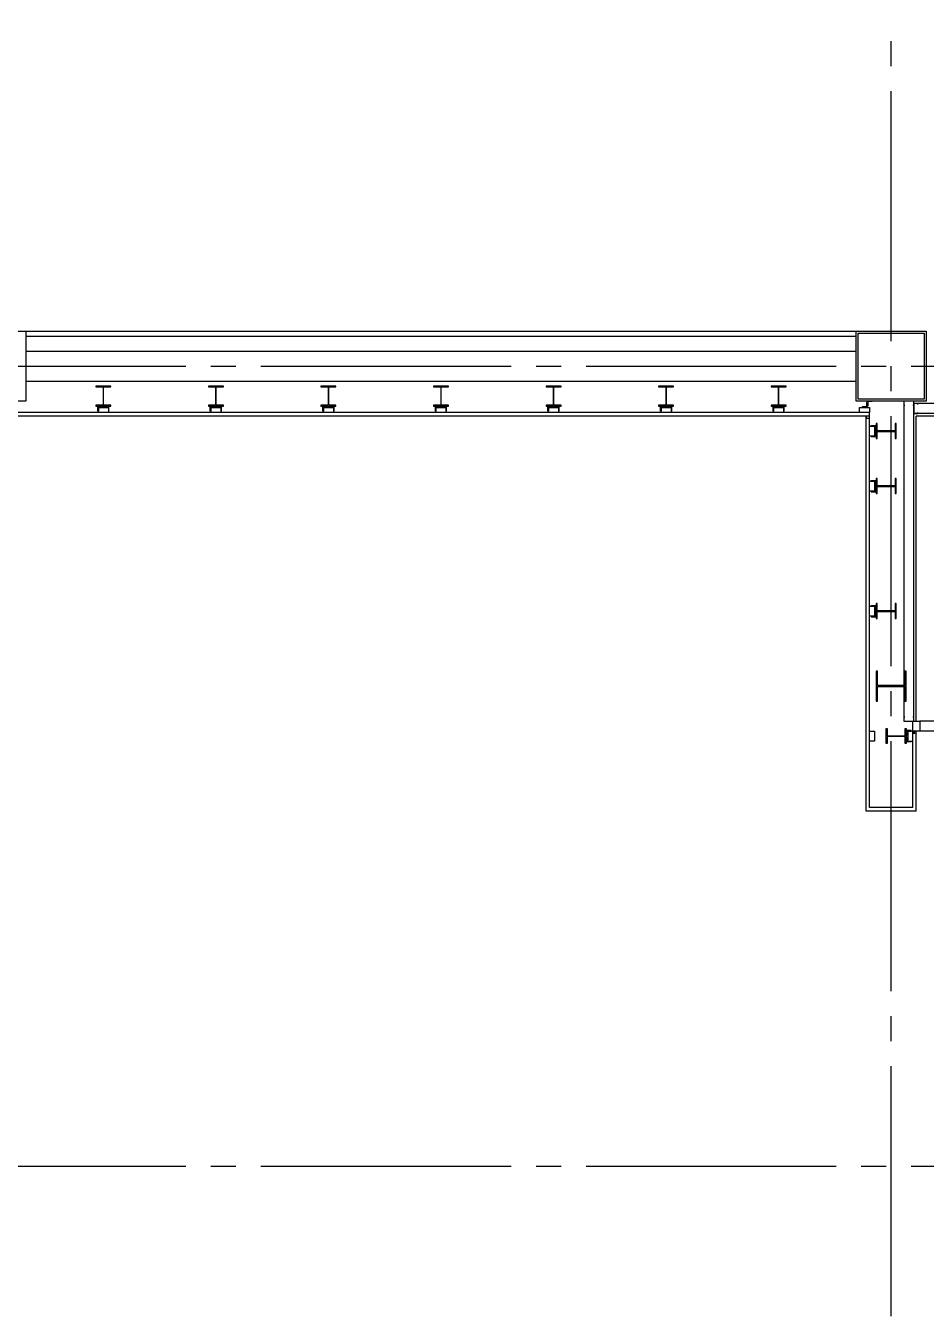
# Model space of a CAD drawing. Header units: millimetres. Extents: x -48783 to 30095, y 6477 to 24477.
# Drawn here: x 12635 to 13535, y 10600 to 11890 of the extents above; entities that cross this region are included whole.
import ezdxf

# ---------------------------------------------------------------- set-up
doc = ezdxf.new("R2010")
doc.units = ezdxf.units.MM
doc.header["$LTSCALE"] = 100
doc.linetypes.add('X-N-FAB-L20$0$COL-CEN-LIN', pattern=[3.25, 2.5, -0.25, 0.25, -0.25])
for name, color, linetype in [('0-XREF', 7, 'Continuous'), ('X-N-FAB-L20$0$08', 8, 'Continuous'), ('X-N-FAB-L20$0$200K新增範圍', 8, 'Continuous'), ('X-N-FAB-L20$0$BLOCK', 8, 'Continuous'), ('X-N-FAB-L20$0$CCL', 8, 'X-N-FAB-L20$0$COL-CEN-LIN'), ('X-N-FAB-L20$0$COL-S', 8, 'Continuous'), ('X-N-FAB-L20$0$WALL-P', 8, 'Continuous')]:
    doc.layers.add(name, color=color, linetype=linetype)

# ---------------------------------------------------------------- blocks, each defined once
blk = doc.blocks.new('X-N-FAB-L20$0$A$Cc7bb84f0')
at = {"layer": 'X-N-FAB-L20$0$COL-S'}
for points in [[(0, 70), (70, 70), (70, 0), (0, 0)], [(2, 68), (68, 68), (68, 2), (2, 2)]]:
    blk.add_lwpolyline(points, close=True, dxfattribs=at)
blk = doc.blocks.new('X-N-FAB-L20$0$A$C20c95bda')
at = {"layer": 'X-N-FAB-L20$0$CCL'}
for p, q in [((14520, 0), (14520, 9160)), ((240, 950), (28330, 950)), ((240, 150), (28330, 150))]:
    blk.add_line(p, q, dxfattribs=at)
at = {"layer": 'X-N-FAB-L20$0$200K新增範圍'}
blk.add_blockref('X-N-FAB-L20$0$A$Cc7bb84f0', (14485, 915), dxfattribs=at)
blk = doc.blocks.new('X-N-FAB-L20$0$A$C1d07c4d4')
at = {"layer": 'X-N-FAB-L20$0$08'}
for p, q in [((13352.4, 940), (14182.4, 940)), ((13352.4, 910), (14182.4, 910))]:
    blk.add_line(p, q, dxfattribs=at)
for points in [[(13282.4, 890), (13282.4, 960), (13352.4, 960), (13352.4, 890)], [(14182.4, 890), (14182.4, 960), (14252.4, 960), (14252.4, 890)], [(14184.4, 892), (14184.4, 958), (14250.4, 958), (14250.4, 892)]]:
    blk.add_lwpolyline(points, close=True, dxfattribs=at)
at = {"layer": 'X-N-FAB-L20$0$WALL-P'}
for p, q in [((13352.4, 960), (14182.4, 960)), ((13352.4, 955), (14182.4, 955)), ((14195.9, 878.5), (11812.9, 878.5)), ((14195.9, 483.5), (14195.9, 878.5)), ((14229.9, 890), (14229.9, 570)), ((14239.9, 570), (14239.9, 890)), ((14499.9, 887.5), (14239.9, 887.5)), ((14499.9, 877.5), (14239.9, 877.5)), ((14195.9, 875), (11812.9, 875)), ((14192.4, 480), (14192.4, 875)), ((14499.9, 875), (14242.4, 875)), ((14242.4, 570), (14242.4, 875)), ((14448.9, 570), (14245.9, 570)), ((14242.4, 560), (14238.9, 560)), ((14242.4, 558), (14238.9, 558)), ((14238.9, 483.5), (14238.9, 558)), ((14242.4, 480), (14242.4, 558)), ((14448.9, 560), (14245.9, 560)), ((14242.4, 480), (14192.4, 480)), ((14238.9, 483.5), (14195.9, 483.5))]:
    blk.add_line(p, q, dxfattribs=at)
for points in [[(13422.4, 885), (13437.4, 885), (13437.4, 885.9), (13430.2, 885.9), (13430.2, 904.1), (13437.4, 904.1), (13437.4, 905), (13422.4, 905), (13422.4, 904.1), (13429.6, 904.1), (13429.6, 885.9), (13422.4, 885.9)], [(13534.9, 885), (13549.9, 885), (13549.9, 885.9), (13542.7, 885.9), (13542.7, 904.1), (13549.9, 904.1), (13549.9, 905), (13534.9, 905), (13534.9, 904.1), (13542.1, 904.1), (13542.1, 885.9), (13534.9, 885.9)], [(13647.4, 885), (13662.4, 885), (13662.4, 885.9), (13655.2, 885.9), (13655.2, 904.1), (13662.4, 904.1), (13662.4, 905), (13647.4, 905), (13647.4, 904.1), (13654.6, 904.1), (13654.6, 885.9), (13647.4, 885.9)], [(13759.9, 885), (13774.9, 885), (13774.9, 885.9), (13767.7, 885.9), (13767.7, 904.1), (13774.9, 904.1), (13774.9, 905), (13759.9, 905), (13759.9, 904.1), (13767.1, 904.1), (13767.1, 885.9), (13759.9, 885.9)], [(13872.4, 885), (13887.4, 885), (13887.4, 885.9), (13880.2, 885.9), (13880.2, 904.1), (13887.4, 904.1), (13887.4, 905), (13872.4, 905), (13872.4, 904.1), (13879.6, 904.1), (13879.6, 885.9), (13872.4, 885.9)], [(13984.9, 885), (13999.9, 885), (13999.9, 885.9), (13992.7, 885.9), (13992.7, 904.1), (13999.9, 904.1), (13999.9, 905), (13984.9, 905), (13984.9, 904.1), (13992.1, 904.1), (13992.1, 885.9), (13984.9, 885.9)], [(14097.4, 885), (14112.4, 885), (14112.4, 885.9), (14105.2, 885.9), (14105.2, 904.1), (14112.4, 904.1), (14112.4, 905), (14097.4, 905), (14097.4, 904.1), (14104.6, 904.1), (14104.6, 885.9), (14097.4, 885.9)], [(13424.3, 880), (13424.3, 885), (13429.3, 885), (13429.3, 884.4), (13424.9, 884.4), (13424.9, 880)], [(13424.9, 883.5), (13434.9, 883.5), (13434.9, 878.5), (13424.9, 878.5)], [(13435.5, 880), (13435.5, 885), (13430.5, 885), (13430.5, 884.4), (13434.9, 884.4), (13434.9, 880)], [(13536.8, 880), (13536.8, 885), (13541.8, 885), (13541.8, 884.4), (13537.4, 884.4), (13537.4, 880)], [(13537.4, 883.5), (13547.4, 883.5), (13547.4, 878.5), (13537.4, 878.5)], [(13548, 880), (13548, 885), (13543, 885), (13543, 884.4), (13547.4, 884.4), (13547.4, 880)], [(13649.3, 880), (13649.3, 885), (13654.3, 885), (13654.3, 884.4), (13649.9, 884.4), (13649.9, 880)], [(13649.9, 883.5), (13659.9, 883.5), (13659.9, 878.5), (13649.9, 878.5)], [(13660.5, 880), (13660.5, 885), (13655.5, 885), (13655.5, 884.4), (13659.9, 884.4), (13659.9, 880)], [(13761.8, 880), (13761.8, 885), (13766.8, 885), (13766.8, 884.4), (13762.4, 884.4), (13762.4, 880)], [(13762.4, 883.5), (13772.4, 883.5), (13772.4, 878.5), (13762.4, 878.5)], [(13773, 880), (13773, 885), (13768, 885), (13768, 884.4), (13772.4, 884.4), (13772.4, 880)], [(13874.3, 880), (13874.3, 885), (13879.3, 885), (13879.3, 884.4), (13874.9, 884.4), (13874.9, 880)], [(13874.9, 883.5), (13884.9, 883.5), (13884.9, 878.5), (13874.9, 878.5)], [(13885.5, 880), (13885.5, 885), (13880.5, 885), (13880.5, 884.4), (13884.9, 884.4), (13884.9, 880)], [(13986.8, 880), (13986.8, 885), (13991.8, 885), (13991.8, 884.4), (13987.4, 884.4), (13987.4, 880)], [(13987.4, 883.5), (13997.4, 883.5), (13997.4, 878.5), (13987.4, 878.5)], [(13998, 880), (13998, 885), (13993, 885), (13993, 884.4), (13997.4, 884.4), (13997.4, 880)], [(14099.3, 880), (14099.3, 885), (14104.3, 885), (14104.3, 884.4), (14099.9, 884.4), (14099.9, 880)], [(14099.9, 883.5), (14109.9, 883.5), (14109.9, 878.5), (14099.9, 878.5)], [(14110.5, 880), (14110.5, 885), (14105.5, 885), (14105.5, 884.4), (14109.9, 884.4), (14109.9, 880)], [(14185.9, 883.5), (14195.9, 883.5), (14195.9, 878.5), (14185.9, 878.5)], [(14188.4, 883.5), (14193.4, 883.5), (14193.4, 888.5), (14192.8, 888.5), (14192.8, 884.1), (14188.4, 884.1)], [(14193.4, 885), (14193.4, 890), (14198.4, 890), (14198.4, 889.4), (14194, 889.4), (14194, 885)], [(14192.4, 875), (14192.4, 873), (14195.9, 873), (14195.9, 875)], [(14200.9, 865), (14200.9, 855), (14195.9, 855), (14195.9, 865)], [(14197.4, 865.6), (14202.4, 865.6), (14202.4, 860.6), (14201.8, 860.6), (14201.8, 865), (14197.4, 865)], [(14202.4, 867.5), (14202.4, 852.5), (14203.3, 852.5), (14203.3, 859.7), (14221.5, 859.7), (14221.5, 852.5), (14222.4, 852.5), (14222.4, 867.5), (14221.5, 867.5), (14221.5, 860.3), (14203.3, 860.3), (14203.3, 867.5)], [(14197.4, 854.4), (14202.4, 854.4), (14202.4, 859.4), (14201.8, 859.4), (14201.8, 855), (14197.4, 855)], [(14200.9, 810), (14200.9, 800), (14195.9, 800), (14195.9, 810)], [(14197.4, 810.6), (14202.4, 810.6), (14202.4, 805.6), (14201.8, 805.6), (14201.8, 810), (14197.4, 810)], [(14197.4, 799.4), (14202.4, 799.4), (14202.4, 804.4), (14201.8, 804.4), (14201.8, 800), (14197.4, 800)], [(14202.4, 812.5), (14202.4, 797.5), (14203.3, 797.5), (14203.3, 804.7), (14221.5, 804.7), (14221.5, 797.5), (14222.4, 797.5), (14222.4, 812.5), (14221.5, 812.5), (14221.5, 805.3), (14203.3, 805.3), (14203.3, 812.5)], [(14200.9, 685), (14200.9, 675), (14195.9, 675), (14195.9, 685)], [(14197.4, 685.6), (14202.4, 685.6), (14202.4, 680.6), (14201.8, 680.6), (14201.8, 685), (14197.4, 685)], [(14202.4, 687.5), (14202.4, 672.5), (14203.3, 672.5), (14203.3, 679.7), (14221.5, 679.7), (14221.5, 672.5), (14222.4, 672.5), (14222.4, 687.5), (14221.5, 687.5), (14221.5, 680.3), (14203.3, 680.3), (14203.3, 687.5)], [(14197.4, 674.4), (14202.4, 674.4), (14202.4, 679.4), (14201.8, 679.4), (14201.8, 675), (14197.4, 675)], [(14232.4, 590), (14232.4, 620), (14230.9, 620), (14230.9, 605.5), (14203.9, 605.5), (14203.9, 620), (14202.4, 620), (14202.4, 590), (14203.9, 590), (14203.9, 604.5), (14230.9, 604.5), (14230.9, 590)], [(14245.9, 570), (14245.9, 560), (14238.9, 560), (14238.9, 570)], [(14200.9, 560), (14200.9, 550), (14195.9, 550), (14195.9, 560)], [(14232.4, 562.5), (14232.4, 547.5), (14231.5, 547.5), (14231.5, 554.7), (14213.3, 554.7), (14213.3, 547.5), (14212.4, 547.5), (14212.4, 562.5), (14213.3, 562.5), (14213.3, 555.3), (14231.5, 555.3), (14231.5, 562.5)], [(14237.4, 560.6), (14232.4, 560.6), (14232.4, 555.6), (14233, 555.6), (14233, 560), (14237.4, 560)], [(14233.9, 560), (14233.9, 550), (14238.9, 550), (14238.9, 560)], [(14237.4, 549.4), (14232.4, 549.4), (14232.4, 554.4), (14233, 554.4), (14233, 550), (14237.4, 550)]]:
    blk.add_lwpolyline(points, close=True, dxfattribs=at)
for points in [[(14238.9, 886), (14239.9, 886), (14239.9, 890), (14229.9, 890), (14229.9, 886), (14230.9, 886)], [(14243.9, 886.5), (14243.9, 887.5), (14239.9, 887.5), (14239.9, 877.5), (14243.9, 877.5), (14243.9, 878.5)], [(14230.9, 574), (14229.9, 574), (14229.9, 570), (14239.9, 570), (14239.9, 574), (14238.9, 574)], [(14240.9, 558), (14238.9, 560), (14238.9, 558), (14240.9, 558), (14240.9, 560), (14238.9, 560)]]:
    blk.add_lwpolyline(points, dxfattribs=at)
blk.add_lwpolyline([(14242.4, 558), (14240.9, 558), (14240.9, 560), (14242.4, 560, 0.294457)], format="xyb", close=True, dxfattribs=at)
blk = doc.blocks.new('X-N-FAB-L20')
blk.add_blockref('X-N-FAB-L20$0$A$C1d07c4d4', (-717.4, 10625))
at = {"layer": 'X-N-FAB-L20$0$BLOCK'}
blk.add_blockref('X-N-FAB-L20$0$A$C20c95bda', (-1020, 10600), dxfattribs=at)

msp = doc.modelspace()

# ---------------------------------------------------------------- block references
at = {"layer": '0-XREF'}
msp.add_blockref('X-N-FAB-L20', (0, 0), dxfattribs=at)

doc.saveas('drawing.dxf')
